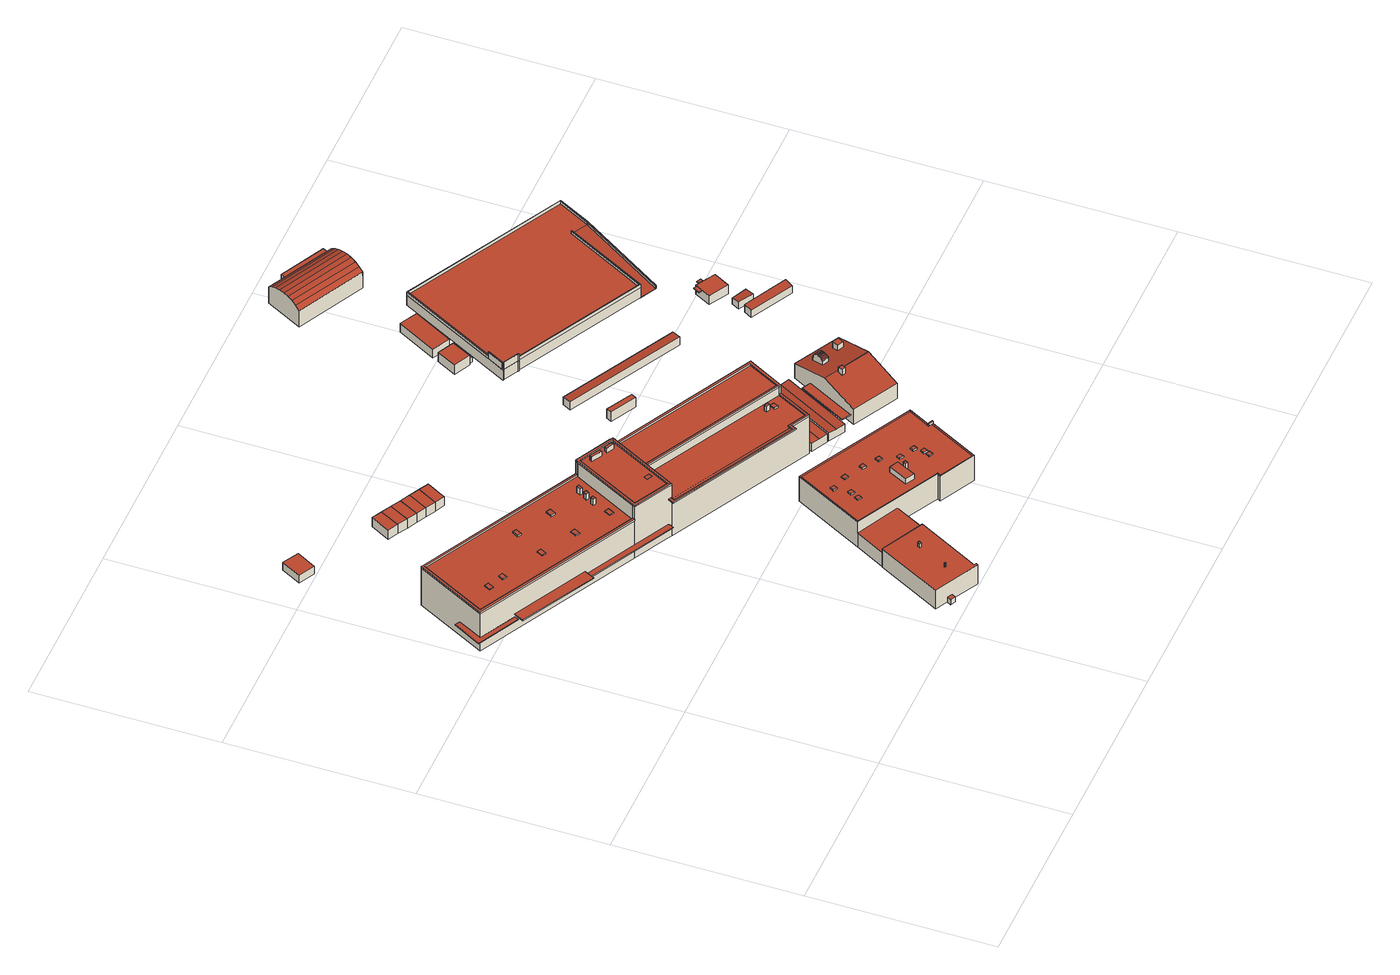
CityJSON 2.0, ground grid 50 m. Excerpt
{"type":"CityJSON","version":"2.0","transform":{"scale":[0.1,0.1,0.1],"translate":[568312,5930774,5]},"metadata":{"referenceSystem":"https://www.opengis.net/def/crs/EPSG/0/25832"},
"CityObjects":{
"building1":{"type":"Building","attributes":{"Grundfläche 2D":"29.308072","Grundhöhe NN":"5.402"},"geometry":[{"type":"Solid","lod":"3","boundaries":[[[[0,1,2,3]],[[4,5,3,2]],[[5,6,0,3]],[[6,7,1,0]],[[7,4,2,1]],[[7,6,5,4]]]],"semantics":{"surfaces":[{"type":"RoofSurface"},{"type":"WallSurface"},{"type":"GroundSurface"}],"values":[[0,1,1,1,1,2]]}}]},
"building2":{"type":"Building","attributes":{"Grundfläche 2D":"17.897374","Grundhöhe NN":"5.326"},"geometry":[{"type":"Solid","lod":"3","boundaries":[[[[8,9,10,11]],[[9,8,12,13]],[[10,9,13,14]],[[11,10,14,15]],[[8,11,15,12]],[[13,12,15,14]]]],"semantics":{"surfaces":[{"type":"RoofSurface"},{"type":"WallSurface"},{"type":"GroundSurface"}],"values":[[0,1,1,1,1,2]]}}]},
"building3":{"type":"Building","attributes":{"Grundfläche 2D":"17.866806","Grundhöhe NN":"5.324"},"geometry":[{"type":"Solid","lod":"3","boundaries":[[[[9,8,16,17]],[[8,9,13,12]],[[16,8,12,18]],[[17,16,18,19]],[[9,17,19,13]],[[12,13,19,18]]]],"semantics":{"surfaces":[{"type":"RoofSurface"},{"type":"WallSurface"},{"type":"GroundSurface"}],"values":[[0,1,1,1,1,2]]}}]},
"building4":{"type":"Building","attributes":{"Grundfläche 2D":"2446.578425","Grundhöhe NN":"5.275"},"children":["building4-1","building4-2","building4-3","building4-4","building4-5","building4-6","building4-7","building4-8","building4-9","building4-10","building4-11","building4-12","building4-13","building4-14","building4-15"],"geometry":[{"type":"Solid","lod":"3","boundaries":[[[[20,21,22,23,24,25,26,27,28]],[[29,30,31,32,33,34,35,36,37,38,39,40,41,42,43,44,45,46]],[[44,47,33,32,45]],[[48,49,50,51,52,53,54,55,56]],[[57,58,59,60,61,62,63,64,65,66]],[[67,68,69,70,71,72,73,74,75,76,77,78,79]],[[80,81,82,83,84]],[[85,86,87,88,89,90]],[[91,92,93,94,95]],[[96,97,98,99,100]],[[101,102,103,104,105,106,107,108]],[[109,110,111,112,113,114]],[[115,116,117,118]],[[119,120,121,122,123]],[[124,125,23,22]],[[125,126,24,23]],[[126,127,25,24]],[[127,128,26,25]],[[21,20,81,80]],[[27,84,83,82,28]],[[82,81,20,28]],[[129,130,131,132,36,35,34,33]],[[132,133,37,36]],[[133,134,38,37]],[[134,135,39,38]],[[135,136,40,39]],[[136,137,138,139,140,44,43,42,41,40]],[[85,29,46,45,87,86]],[[90,30,29,85]],[[88,32,31,30,90,89]],[[140,141,129,33,47,44]],[[88,87,45,32]],[[51,50,93,92]],[[91,52,51,92]],[[53,52,91,95]],[[142,56,55,54,143,144]],[[142,145,48,56]],[[145,146,49,48]],[[147,148,62,61]],[[148,149,150,64,63,62]],[[150,151,65,64]],[[96,100,58,57]],[[58,100,99,59]],[[99,98,60,59]],[[152,153,74,73]],[[153,154,75,74]],[[154,155,76,75]],[[155,156,77,76]],[[156,157,78,77]],[[107,106,67,79]],[[105,68,67,106]],[[104,69,68,105]],[[70,69,104,103]],[[71,70,103,102]],[[125,124,108,107,79]],[[125,79,78,157,158,126]],[[127,126,158,159]],[[147,61,60,98,97,128,127,159,160]],[[161,162,163,164,165,166,101,140,139,138,137,136,49,146,123,122,167],[102,168,152,73,72,71]],[[129,141,140,101,108,124,22,21,80,84,27,26,128,97,96,57]],[[65,151,169,170,143,54,132,131,130,129,57,66]],[[136,135,50,49]],[[133,132,54,53]],[[133,53,95,94,134]],[[135,134,94,93,50]],[[171,142,144,143,170,172]],[[173,109,114,145,142,171,174,175]],[[114,113,176,175,174,162,161,177,119,123,146,145],[178,179,115,118]],[[148,147,160,180]],[[181,150,149,148,180,182]],[[151,150,181,169]],[[110,109,173,183]],[[111,110,183,184]],[[112,111,184,185]],[[113,112,185,176]],[[156,155,101,166,186,187]],[[157,156,187,158]],[[116,115,179,188]],[[117,116,188,189]],[[118,117,189,178]],[[120,119,177,190]],[[121,120,190,191]],[[122,121,191,167]],[[158,187,186,166,165,164,163,162,174,171,172,170,169,181,182,180,160,159]],[[175,176,185,184,183,173]],[[188,179,178,189]],[[167,191,190,177,161]],[[102,101,155,154,153,152,168]]]],"semantics":{"surfaces":[{"type":"RoofSurface"},{"type":"WallSurface"},{"type":"GroundSurface"}],"values":[[0,0,0,0,0,0,0,0,0,0,0,0,0,0,1,1,1,1,1,1,1,1,1,1,1,1,1,1,1,1,1,1,1,1,1,1,1,1,1,1,1,1,1,1,1,1,1,1,1,1,1,1,1,1,1,1,1,1,1,1,1,1,1,1,1,1,1,1,1,1,1,1,1,1,1,1,1,1,1,1,1,1,1,2,2,2,2,0]]}}]},
"building4-1":{"type":"BuildingInstallation","parents":["building4"],"geometry":[{"type":"MultiSurface","lod":"3","boundaries":[[[192,193,194,195]],[[195,194,196,197]],[[197,198,192,195]],[[198,199,193,192]],[[194,193,199,196]]],"semantics":{"surfaces":[{"type":"RoofSurface"},{"type":"WallSurface"}],"values":[0,1,1,1,1]}}]},
"building4-2":{"type":"BuildingInstallation","parents":["building4"],"geometry":[{"type":"MultiSurface","lod":"3","boundaries":[[[200,201,202,203]],[[203,202,204,205]],[[200,203,205,206]],[[201,200,206,207]],[[202,201,207,204]]],"semantics":{"surfaces":[{"type":"RoofSurface"},{"type":"WallSurface"}],"values":[0,1,1,1,1]}}]},
"building4-3":{"type":"BuildingInstallation","parents":["building4"],"geometry":[{"type":"MultiSurface","lod":"3","boundaries":[[[208,209,210,211]],[[211,210,212,213]],[[208,211,213,214]],[[209,208,214,215]],[[210,209,215,212]]],"semantics":{"surfaces":[{"type":"RoofSurface"},{"type":"WallSurface"}],"values":[0,1,1,1,1]}}]},
"building4-4":{"type":"BuildingInstallation","parents":["building4"],"geometry":[{"type":"MultiSurface","lod":"3","boundaries":[[[216,217,218,219]],[[219,218,220,221]],[[216,219,221,222]],[[217,216,222,223]],[[218,217,223,220]]],"semantics":{"surfaces":[{"type":"RoofSurface"},{"type":"WallSurface"}],"values":[0,1,1,1,1]}}]},
"building4-5":{"type":"BuildingInstallation","parents":["building4"],"geometry":[{"type":"MultiSurface","lod":"3","boundaries":[[[224,225,226,227]],[[227,226,228,229]],[[224,227,229,230]],[[225,224,230,231]],[[226,225,231,228]]],"semantics":{"surfaces":[{"type":"RoofSurface"},{"type":"WallSurface"}],"values":[0,1,1,1,1]}}]},
"building4-6":{"type":"BuildingInstallation","parents":["building4"],"geometry":[{"type":"MultiSurface","lod":"3","boundaries":[[[232,233,234,235]],[[235,234,236,237]],[[232,235,237,238]],[[233,232,238,239]],[[234,233,239,236]]],"semantics":{"surfaces":[{"type":"RoofSurface"},{"type":"WallSurface"}],"values":[0,1,1,1,1]}}]},
"building4-7":{"type":"BuildingInstallation","parents":["building4"],"geometry":[{"type":"MultiSurface","lod":"3","boundaries":[[[240,241,242,243]],[[244,245,243,242]],[[240,243,245,246]],[[241,240,246,247]],[[242,241,247,244]]],"semantics":{"surfaces":[{"type":"RoofSurface"},{"type":"WallSurface"}],"values":[0,1,1,1,1]}}]},
"building4-8":{"type":"BuildingInstallation","parents":["building4"],"geometry":[{"type":"MultiSurface","lod":"3","boundaries":[[[248,249,250,251]],[[251,250,252,253]],[[253,254,248,251]],[[254,255,249,248]],[[250,249,255,252]]],"semantics":{"surfaces":[{"type":"RoofSurface"},{"type":"WallSurface"}],"values":[0,1,1,1,1]}}]},
"building4-9":{"type":"BuildingInstallation","parents":["building4"],"geometry":[{"type":"MultiSurface","lod":"3","boundaries":[[[256,257,258,259]],[[259,258,260,261]],[[256,259,261,262]],[[257,256,262,263]],[[258,257,263,260]]],"semantics":{"surfaces":[{"type":"RoofSurface"},{"type":"WallSurface"}],"values":[0,1,1,1,1]}}]},
"building4-10":{"type":"BuildingInstallation","parents":["building4"],"geometry":[{"type":"MultiSurface","lod":"3","boundaries":[[[264,265,266,267]],[[267,266,268,269]],[[264,267,269,270]],[[265,264,270,271]],[[266,265,271,268]]],"semantics":{"surfaces":[{"type":"RoofSurface"},{"type":"WallSurface"}],"values":[0,1,1,1,1]}}]},
"building4-11":{"type":"BuildingInstallation","parents":["building4"],"geometry":[{"type":"MultiSurface","lod":"3","boundaries":[[[272,273,274,275]],[[276,277,275,274]],[[272,275,277,278]],[[273,272,278,279]],[[279,276,274,273]]],"semantics":{"surfaces":[{"type":"RoofSurface"},{"type":"WallSurface"}],"values":[0,1,1,1,1]}}]},
"building4-12":{"type":"BuildingInstallation","parents":["building4"],"geometry":[{"type":"MultiSurface","lod":"3","boundaries":[[[280,281,282,283]],[[283,282,284,285]],[[280,283,285,286]],[[281,280,286,287]],[[282,281,287,284]]],"semantics":{"surfaces":[{"type":"RoofSurface"},{"type":"WallSurface"}],"values":[0,1,1,1,1]}}]},
"building4-13":{"type":"BuildingInstallation","parents":["building4"],"geometry":[{"type":"MultiSurface","lod":"3","boundaries":[[[288,289,290,291]],[[291,290,292,293]],[[288,291,293,294]],[[289,288,294,295]],[[290,289,295,292]]],"semantics":{"surfaces":[{"type":"RoofSurface"},{"type":"WallSurface"}],"values":[0,1,1,1,1]}}]},
"building4-14":{"type":"BuildingInstallation","parents":["building4"],"geometry":[{"type":"MultiSurface","lod":"3","boundaries":[[[296,297,298,299]],[[299,298,300,301]],[[296,299,301,302]],[[297,296,302,303]],[[298,297,303,300]]],"semantics":{"surfaces":[{"type":"RoofSurface"},{"type":"WallSurface"}],"values":[0,1,1,1,1]}}]},
"building4-15":{"type":"BuildingInstallation","parents":["building4"],"geometry":[{"type":"MultiSurface","lod":"3","boundaries":[[[304,305,306,307]],[[307,306,308,309]],[[304,307,309,310]],[[305,304,310,311]],[[306,305,311,308]]],"semantics":{"surfaces":[{"type":"RoofSurface"},{"type":"WallSurface"}],"values":[0,1,1,1,1]}}]},
"building5":{"type":"Building","attributes":{"Grundfläche 2D":"17.872348","Grundhöhe NN":"5.323"},"geometry":[{"type":"Solid","lod":"3","boundaries":[[[[312,313,17,16,314]],[[17,313,315,19]],[[16,17,19,18]],[[314,16,18,316]],[[313,312,314,316,317,315]],[[18,19,315,317,316]]]],"semantics":{"surfaces":[{"type":"RoofSurface"},{"type":"WallSurface"},{"type":"GroundSurface"}],"values":[[0,1,1,1,1,2]]}}]},
"building6":{"type":"Building","attributes":{"Grundfläche 2D":"17.867052","Grundhöhe NN":"5.322"},"geometry":[{"type":"Solid","lod":"3","boundaries":[[[[318,313,312,314,319,320]],[[315,317,316,314,312,313]],[[316,321,319,314]],[[321,322,323,318,320,319]],[[323,315,313,318]],[[321,316,317,315,323,322]]]],"semantics":{"surfaces":[{"type":"RoofSurface"},{"type":"WallSurface"},{"type":"GroundSurface"}],"values":[[0,1,1,1,1,2]]}}]},
"building7":{"type":"Building","attributes":{"Grundfläche 2D":"17.869202","Grundhöhe NN":"5.333"},"geometry":[{"type":"Solid","lod":"3","boundaries":[[[[319,324,325,326,318,320]],[[324,327,328,329,326,325]],[[329,323,318,326]],[[323,322,321,319,320,318]],[[321,327,324,319]],[[323,329,328,327,321,322]]]],"semantics":{"surfaces":[{"type":"RoofSurface"},{"type":"WallSurface"},{"type":"GroundSurface"}],"values":[[0,1,1,1,1,2]]}}]},
"building8":{"type":"Building","attributes":{"Grundfläche 2D":"17.580380","Grundhöhe NN":"5.356"},"geometry":[{"type":"Solid","lod":"3","boundaries":[[[[324,330,331,326,325]],[[332,333,331,330]],[[333,334,326,331]],[[334,335,336,324,325,326]],[[336,332,330,324]],[[334,333,332,336,335]]]],"semantics":{"surfaces":[{"type":"RoofSurface"},{"type":"WallSurface"},{"type":"GroundSurface"}],"values":[[0,1,1,1,1,2]]}}]},
"building9":{"type":"Building","attributes":{"Grundfläche 2D":"1148.925789","Grundhöhe NN":"5.482"},"children":["building9-1","building9-2","building9-3","building9-4","building9-5","building9-6","building9-7","building9-8","building9-9","building9-10","building9-11","building9-12","building9-13","building9-14"],"geometry":[{"type":"Solid","lod":"3","boundaries":[[[[337,338,339,340]],[[341,342,343,344]],[[345,341,344,346]],[[342,347,348,343]],[[347,349,350,348]],[[351,350,349,352,353]],[[354,355,352]],[[355,353,352]],[[355,356,357,353]],[[358,359,357,356,360]],[[360,345,346,358]],[[346,344,343,348,350,351,353,357,359,358],[361,362,363,364]],[[365,366,367,368,369,370,371]],[[372,373,374,375,376]],[[377,378,379,380]],[[362,361,340,339]],[[337,340,361,364]],[[364,363,338,337]],[[339,338,363,362]],[[381,342,341,375,374,382]],[[347,342,381,383]],[[349,347,383,384]],[[352,349,384,385]],[[354,352,385,386]],[[355,354,386,387]],[[356,355,387,388]],[[360,356,388,389]],[[345,360,389,390]],[[345,390,391,375,341]],[[368,367,392,393]],[[393,394,395,369,368]],[[370,369,395,396]],[[371,370,396,397]],[[371,397,398,372,365]],[[366,365,372,376,399,392,367]],[[376,375,391,399]],[[373,372,398,400]],[[374,373,400,382]],[[394,401,380,379]],[[401,402,377,380]],[[402,403,378,377]],[[403,394,379,378]],[[391,390,389,388,387,386,385,384,383,381,382,400,398,397,396,395,394,393,392,399]],[[403,402,401,394]]]],"semantics":{"surfaces":[{"type":"RoofSurface"},{"type":"WallSurface"},{"type":"GroundSurface"}],"values":[[0,0,0,0,0,0,0,0,0,0,0,0,0,0,0,1,1,1,1,1,1,1,1,1,1,1,1,1,1,1,1,1,1,1,1,1,1,1,1,1,1,1,2,2]]}}]},
"building9-1":{"type":"BuildingInstallation","parents":["building9"],"geometry":[{"type":"MultiSurface","lod":"3","boundaries":[[[404,405,406,407]],[[407,406,408,409]],[[404,407,409,410]],[[405,404,410,411]],[[406,405,411,408]]],"semantics":{"surfaces":[{"type":"RoofSurface"},{"type":"WallSurface"}],"values":[0,1,1,1,1]}}]},
"building9-2":{"type":"BuildingInstallation","parents":["building9"],"geometry":[{"type":"MultiSurface","lod":"3","boundaries":[[[412,413,414,415]],[[415,414,416,417]],[[412,415,417,418]],[[413,412,418,419]],[[414,413,419,416]]],"semantics":{"surfaces":[{"type":"RoofSurface"},{"type":"WallSurface"}],"values":[0,1,1,1,1]}}]},
"building9-3":{"type":"BuildingInstallation","parents":["building9"],"geometry":[{"type":"MultiSurface","lod":"3","boundaries":[[[420,421,422,423]],[[423,422,424,425]],[[420,423,425,426]],[[421,420,426,427]],[[422,421,427,424]]],"semantics":{"surfaces":[{"type":"RoofSurface"},{"type":"WallSurface"}],"values":[0,1,1,1,1]}}]},
"building9-4":{"type":"BuildingInstallation","parents":["building9"],"geometry":[{"type":"MultiSurface","lod":"3","boundaries":[[[428,429,430,431,432,433,434,435,436,437,438,439]],[[428,439,440,441]],[[429,428,441,442]],[[430,429,442,443]],[[431,430,443,444]],[[432,431,444,445]],[[433,432,445,446]],[[434,433,446,447]],[[435,434,447,448]],[[436,435,448,449]],[[437,436,449,450]],[[438,437,450,451]],[[439,438,451,440]]],"semantics":{"surfaces":[{"type":"RoofSurface"},{"type":"WallSurface"}],"values":[0,1,1,1,1,1,1,1,1,1,1,1,1]}}]},
"building9-5":{"type":"BuildingInstallation","parents":["building9"],"geometry":[{"type":"MultiSurface","lod":"3","boundaries":[[[452,453,454,455]],[[455,454,456,457]],[[452,455,457,458]],[[453,452,458,459]],[[454,453,459,456]]],"semantics":{"surfaces":[{"type":"RoofSurface"},{"type":"WallSurface"}],"values":[0,1,1,1,1]}}]},
"building9-6":{"type":"BuildingInstallation","parents":["building9"],"geometry":[{"type":"MultiSurface","lod":"3","boundaries":[[[460,461,462,463]],[[464,465,463,462]],[[460,463,465,466]],[[461,460,466,467]],[[467,464,462,461]]],"semantics":{"surfaces":[{"type":"RoofSurface"},{"type":"WallSurface"}],"values":[0,1,1,1,1]}}]},
"building9-7":{"type":"BuildingInstallation","parents":["building9"],"geometry":[{"type":"MultiSurface","lod":"3","boundaries":[[[468,469,470,471]],[[471,470,472,473]],[[468,471,473,474]],[[469,468,474,475]],[[470,469,475,472]]],"semantics":{"surfaces":[{"type":"RoofSurface"},{"type":"WallSurface"}],"values":[0,1,1,1,1]}}]},
"building9-8":{"type":"BuildingInstallation","parents":["building9"],"geometry":[{"type":"MultiSurface","lod":"3","boundaries":[[[476,477,478,479]],[[479,478,480,481]],[[476,479,481,482]],[[477,476,482,483]],[[478,477,483,480]]],"semantics":{"surfaces":[{"type":"RoofSurface"},{"type":"WallSurface"}],"values":[0,1,1,1,1]}}]},
"building9-9":{"type":"BuildingInstallation","parents":["building9"],"geometry":[{"type":"MultiSurface","lod":"3","boundaries":[[[484,485,486,487]],[[487,486,488,489]],[[484,487,489,490]],[[485,484,490,491]],[[486,485,491,488]]],"semantics":{"surfaces":[{"type":"RoofSurface"},{"type":"WallSurface"}],"values":[0,1,1,1,1]}}]},
"building9-10":{"type":"BuildingInstallation","parents":["building9"],"geometry":[{"type":"MultiSurface","lod":"3","boundaries":[[[492,493,494,495]],[[496,497,493,492]],[[497,498,494,493]],[[498,499,495,494]],[[499,496,492,495]]],"semantics":{"surfaces":[{"type":"RoofSurface"},{"type":"WallSurface"}],"values":[0,1,1,1,1]}}]},
"building9-11":{"type":"BuildingInstallation","parents":["building9"],"geometry":[{"type":"MultiSurface","lod":"3","boundaries":[[[500,501,502,503]],[[503,502,504,505]],[[500,503,505,506]],[[501,500,506,507]],[[502,501,507,504]]],"semantics":{"surfaces":[{"type":"RoofSurface"},{"type":"WallSurface"}],"values":[0,1,1,1,1]}}]},
"building9-12":{"type":"BuildingInstallation","parents":["building9"],"geometry":[{"type":"MultiSurface","lod":"3","boundaries":[[[508,509,510,511]],[[511,510,512,513]],[[508,511,513,514]],[[509,508,514,515]],[[510,509,515,512]]],"semantics":{"surfaces":[{"type":"RoofSurface"},{"type":"WallSurface"}],"values":[0,1,1,1,1]}}]},
"building9-13":{"type":"BuildingInstallation","parents":["building9"],"geometry":[{"type":"MultiSurface","lod":"3","boundaries":[[[516,517,518,519,520,521,522]],[[354,355,518,517]],[[355,356,359,523,520,519,518]],[[521,520,523,524]],[[524,525,351,352,354,517,516,522,521]]],"semantics":{"surfaces":[{"type":"RoofSurface"},{"type":"WallSurface"}],"values":[0,1,1,1,1]}}]},
"building9-14":{"type":"BuildingInstallation","parents":["building9"],"geometry":[{"type":"MultiSurface","lod":"3","boundaries":[[[526,527,528,529]],[[530,531,527,526]],[[531,532,528,527]],[[532,533,529,528]],[[533,530,526,529]]],"semantics":{"surfaces":[{"type":"RoofSurface"},{"type":"WallSurface"}],"values":[0,1,1,1,1]}}]},
"building10":{"type":"Building","attributes":{"Grundfläche 2D":"105.316899","Grundhöhe NN":"5.275"},"geometry":[{"type":"Solid","lod":"3","boundaries":[[[[534,535,536,537]],[[538,535,534,539]],[[537,536,540,541]],[[539,534,537,541,542]],[[538,539,542,543]],[[536,535,538,543,540]],[[542,541,540,543]]]],"semantics":{"surfaces":[{"type":"RoofSurface"},{"type":"WallSurface"},{"type":"GroundSurface"}],"values":[[0,0,1,1,1,1,2]]}}]},
"building11":{"type":"Building","attributes":{"Grundfläche 2D":"12.112667","Grundhöhe NN":"5.094"},"geometry":[{"type":"Solid","lod":"3","boundaries":[[[[544,545,546,547]],[[548,549,547,546]],[[549,550,544,547]],[[550,551,545,544]],[[551,548,546,545]],[[551,550,549,548]]]],"semantics":{"surfaces":[{"type":"RoofSurface"},{"type":"WallSurface"},{"type":"GroundSurface"}],"values":[[0,1,1,1,1,2]]}}]},
"building12":{"type":"Building","attributes":{"Grundfläche 2D":"104.653388","Grundhöhe NN":"5.275"},"geometry":[{"type":"Solid","lod":"3","boundaries":[[[[552,553,554,555]],[[556,553,552,557]],[[555,554,558,559]],[[557,552,555,559,560]],[[556,557,560,561]],[[554,553,556,561,558]],[[560,559,558,561]]]],"semantics":{"surfaces":[{"type":"RoofSurface"},{"type":"WallSurface"},{"type":"GroundSurface"}],"values":[[0,0,1,1,1,1,2]]}}]},
"building13":{"type":"Building","attributes":{"Grundfläche 2D":"301.437966","Grundhöhe NN":"5.429"},"children":["building13-1","building13-2","building13-3","building13-4"],"geometry":[{"type":"Solid","lod":"3","boundaries":[[[[562,563,564]],[[565,566,567,563,562]],[[563,567,568,569,564]],[[570,571,565,562,564,569,572,573]],[[566,565,571,574]],[[568,567,566,574,575]],[[569,568,575,572]],[[571,570,573,572,575,574]]]],"semantics":{"surfaces":[{"type":"RoofSurface"},{"type":"WallSurface"},{"type":"GroundSurface"}],"values":[[0,0,0,1,1,1,1,2]]}}]},
"building13-1":{"type":"BuildingInstallation","parents":["building13"],"geometry":[{"type":"MultiSurface","lod":"3","boundaries":[[[576,577,578,579]],[[579,578,580,581]],[[576,579,581,582]],[[582,583,577,576]],[[583,580,578,577]]],"semantics":{"surfaces":[{"type":"RoofSurface"},{"type":"WallSurface"}],"values":[0,1,1,1,1]}}]},
"building13-2":{"type":"BuildingInstallation","parents":["building13"],"geometry":[{"type":"MultiSurface","lod":"3","boundaries":[[[584,585,586,587]],[[588,589,587,586]],[[584,587,589,590]],[[590,591,585,584]],[[586,585,591,588]]],"semantics":{"surfaces":[{"type":"RoofSurface"},{"type":"WallSurface"}],"values":[0,1,1,1,1]}}]},
"building13-3":{"type":"BuildingInstallation","parents":["building13"],"geometry":[{"type":"MultiSurface","lod":"3","boundaries":[[[592,593,594,595]],[[596,593,592,597]],[[598,596,597,599]],[[600,598,599,601]],[[602,600,601,603]],[[604,602,603,605]],[[606,604,605,607]],[[608,606,607,609]],[[610,608,609,611]],[[612,613,614,610,611,615]],[[616,613,612,617]],[[618,616,617,619]],[[620,618,619,621]],[[622,620,621,623]],[[624,622,623,625]],[[626,627,595,594]],[[597,592,595,627,628,629,630,631,632,633,634,635,636,625,623,621,619,617,612,615,611,609,607,605,603,601,599]],[[636,637,624,625]],[[637,638,639,640,641,642,643,644,645,646,626,594,593,596,598,600,602,604,606,608,610,614,613,616,618,620,622,624]]],"semantics":{"surfaces":[{"type":"RoofSurface"},{"type":"WallSurface"}],"values":[0,0,0,0,0,0,0,0,0,0,0,0,0,0,0,1,1,1,1]}}]},
"building13-4":{"type":"BuildingInstallation","parents":["building13"],"geometry":[{"type":"MultiSurface","lod":"3","boundaries":[[[647,648,649,650]],[[647,651,652,648]],[[649,648,652,653]],[[650,649,653,654]],[[647,650,654,651]],[[652,651,654,653]]],"semantics":{"surfaces":[{"type":"RoofSurface"},{"type":"WallSurface"},{"type":"OuterCeilingSurface"}],"values":[0,1,1,1,1,2]}}]},
"building14":{"type":"Building","attributes":{"Grundfläche 2D":"87.516534","Grundhöhe NN":"5.306"},"geometry":[{"type":"Solid","lod":"3","boundaries":[[[[655,656,657,658]],[[659,660,658,657]],[[660,661,655,658]],[[661,662,656,655]],[[662,659,657,656]],[[662,661,660,659]]]],"semantics":{"surfaces":[{"type":"RoofSurface"},{"type":"WallSurface"},{"type":"GroundSurface"}],"values":[[0,1,1,1,1,2]]}}]},
"building15":{"type":"Building","attributes":{"Grundfläche 2D":"29.262620","Grundhöhe NN":"5.731"},"geometry":[{"type":"Solid","lod":"3","boundaries":[[[[663,664,665,666]],[[664,663,667,668]],[[665,664,668,669]],[[666,665,669,670]],[[663,666,670,667]],[[668,667,670,669]]]],"semantics":{"surfaces":[{"type":"RoofSurface"},{"type":"WallSurface"},{"type":"GroundSurface"}],"values":[[0,1,1,1,1,2]]}}]},
"building16":{"type":"Building","attributes":{"Grundfläche 2D":"6.042976","Grundhöhe NN":"5.850"},"geometry":[{"type":"Solid","lod":"3","boundaries":[[[[671,672,673,674]],[[675,676,674,673]],[[676,677,671,674]],[[677,678,672,671]],[[678,675,673,672]],[[678,677,676,675]]]],"semantics":{"surfaces":[{"type":"RoofSurface"},{"type":"WallSurface"},{"type":"GroundSurface"}],"values":[[0,1,1,1,1,2]]}}]},
"building17":{"type":"Building","attributes":{"Grundfläche 2D":"64.110040","Grundhöhe NN":"5.792"},"geometry":[{"type":"Solid","lod":"3","boundaries":[[[[679,680,681,682]],[[683,684,682,681]],[[684,685,679,682]],[[685,686,680,679]],[[686,683,681,680]],[[686,685,684,683]]]],"semantics":{"surfaces":[{"type":"RoofSurface"},{"type":"WallSurface"},{"type":"GroundSurface"}],"values":[[0,1,1,1,1,2]]}}]},
"building18":{"type":"Building","attributes":{"Grundfläche 2D":"268.937886","Grundhöhe NN":"5.666"},"geometry":[{"type":"Solid","lod":"3","boundaries":[[[[687,688,689,690]],[[688,691,692,689]],[[691,693,694,692]],[[693,695,696,694]],[[695,697,698,696]],[[697,699,700,698]],[[699,701,702,700]],[[701,703,704,702]],[[705,706,707,708]],[[701,699,697,695,693,691,688,687,709,710,707,703]],[[711,704,703,707,706,712]],[[690,689,692,694,696,698,700,702,704,711,713]],[[687,690,713,709]],[[708,707,710,714]],[[705,708,714,715]],[[706,705,715,712]],[[711,712,715,714,710,709,713]]]],"semantics":{"surfaces":[{"type":"RoofSurface"},{"type":"WallSurface"},{"type":"GroundSurface"}],"values":[[0,0,0,0,0,0,0,0,0,1,1,1,1,1,1,1,2]]}}]},
"building19":{"type":"Building","attributes":{"Grundfläche 2D":"1715.289906","Grundhöhe NN":"5.740"},"children":["building19-1","building19-2"],"geometry":[{"type":"MultiSurface","lod":"3","boundaries":[[[716,717,718,719,720,721]],[[722,723,724,725,726,727,728,729,730]],[[731,732,733,734,735,736,737,738,739,740,741,742,743,744,745,746,747]],[[748,749,750,751,742,752]],[[743,742,751]],[[748,752,753]],[[752,754,755,753]],[[738,756,721,720]],[[756,742,716,721]],[[742,741,717,716]],[[718,717,741,740]],[[719,718,740,739]],[[739,738,720,719]],[[747,746,725,724]],[[726,725,746,745]],[[727,726,745,744]],[[743,751,728,727,744]],[[750,757,730,729]],[[757,758,722,730]],[[758,731,723,722]],[[757,750,759,760]],[[758,757,760,761]],[[732,731,758,761,762]],[[733,732,762,763]],[[734,733,763,764]],[[735,734,764,765]],[[736,735,765,766]],[[737,736,766,767]],[[738,737,767,768]],[[738,768,754,752,756]],[[752,742,756]],[[749,748,753,755,769]],[[750,749,769,759]],[[762,761,760,759,769,755,754,768,767,766,765,764,763]]],"semantics":{"surfaces":[{"type":"RoofSurface"},{"type":"WallSurface"},{"type":"GroundSurface"}],"values":[0,0,0,0,0,0,1,1,1,1,1,1,1,1,1,1,1,1,1,1,1,1,1,1,1,1,1,1,1,1,1,1,1,2]}}]},
"building19-1":{"type":"BuildingInstallation","parents":["building19"],"geometry":[{"type":"MultiSurface","lod":"3","boundaries":[[[770,771,772,773,774,775,776,777,778,779,780,781]],[[724,723,776,775]],[[732,777,776,723,731]],[[732,733,778,777]],[[733,734,779,778]],[[734,735,780,779]],[[735,736,781,780]],[[736,737,770,781]],[[738,720,771,770,737]],[[782,772,771,720,738]],[[782,783,773,772]],[[774,773,783,784]],[[747,724,775,774,784]]],"semantics":{"surfaces":[{"type":"RoofSurface"},{"type":"WallSurface"}],"values":[0,1,1,1,1,1,1,1,1,1,1,1,1]}}]},
"building19-2":{"type":"BuildingInstallation","parents":["building19"],"geometry":[{"type":"MultiSurface","lod":"3","boundaries":[[[785,729,728,786]],[[751,748,786,728]],[[748,749,785,786]],[[729,785,749,750]]],"semantics":{"surfaces":[{"type":"RoofSurface"},{"type":"WallSurface"}],"values":[0,1,1,1]}}]},
"building20":{"type":"Building","attributes":{"Grundfläche 2D":"11.331781","Grundhöhe NN":"5.654"},"geometry":[{"type":"Solid","lod":"3","boundaries":[[[[787,788,789,790]],[[791,792,790,789]],[[792,793,787,790]],[[793,794,788,787]],[[794,791,789,788]],[[794,793,792,791]]]],"semantics":{"surfaces":[{"type":"RoofSurface"},{"type":"WallSurface"},{"type":"GroundSurface"}],"values":[[0,1,1,1,1,2]]}}]},
"building21":{"type":"Building","attributes":{"Grundfläche 2D":"32.953102","Grundhöhe NN":"5.289"},"geometry":[{"type":"Solid","lod":"3","boundaries":[[[[795,796,797,798]],[[799,800,798,797]],[[800,801,795,798]],[[801,802,796,795]],[[802,799,797,796]],[[802,801,800,799]]]],"semantics":{"surfaces":[{"type":"RoofSurface"},{"type":"WallSurface"},{"type":"GroundSurface"}],"values":[[0,1,1,1,1,2]]}}]},
"building22":{"type":"Building","attributes":{"Grundfläche 2D":"29.213240","Grundhöhe NN":"5.615"},"children":["building22-1","building22-2"],"geometry":[{"type":"Solid","lod":"3","boundaries":[[[[803,804,805,806]],[[806,805,807,808]],[[803,806,808,809]],[[804,803,809,810]],[[805,804,810,807]],[[810,809,808,807]]]],"semantics":{"surfaces":[{"type":"RoofSurface"},{"type":"WallSurface"},{"type":"GroundSurface"}],"values":[[0,1,1,1,1,2]]}}]},
"building22-1":{"type":"BuildingInstallation","parents":["building22"],"geometry":[{"type":"MultiSurface","lod":"3","boundaries":[[[811,812,813,814]],[[815,816,814,813]],[[816,817,811,814]],[[817,818,812,811]],[[818,815,813,812]],[[818,817,816,815]]],"semantics":{"surfaces":[{"type":"RoofSurface"},{"type":"WallSurface"},{"type":"OuterCeilingSurface"}],"values":[0,1,1,1,1,2]}}]},
"building22-2":{"type":"BuildingInstallation","parents":["building22"],"geometry":[{"type":"MultiSurface","lod":"3","boundaries":[[[819,820,821,822]],[[823,824,822,821]],[[824,825,819,822]],[[825,826,820,819]],[[826,823,821,820]],[[826,825,824,823]]],"semantics":{"surfaces":[{"type":"RoofSurface"},{"type":"WallSurface"},{"type":"OuterCeilingSurface"}],"values":[0,1,1,1,1,2]}}]}
},
"vertices":[
[159,1557,30],[116,1581,30],[88,1528,29],[131,1505,29],[88,1528,4],[131,1505,4],[159,1557,4],[116,1581,4],
[336,1369,33],[363,1422,33],[337,1436,33],[309,1383,33],[336,1369,3],[363,1422,3],[337,1436,3],[309,1383,3],
[362,1355,33],[390,1408,33],[362,1355,3],[390,1408,3],
[1000,647,156],[616,849,156],[613,843,156],[997,642,156],[1003,639,156],[1055,737,156],[665,941,156],[662,935,156],[1045,734,156],[470,810,175],[563,988,175],[656,940,175],[656,939,175],[665,942,175],[659,945,175],[659,946,175],[561,997,175],[558,992,175],[557,991,175],[464,813,175],[461,807,175],[558,756,175],[559,755,175],[564,753,175],[565,752,175],[563,761,175],[562,762,175],[665,941,175],[23,1036,130],[461,807,130],[464,813,130],[32,1040,130],[125,1218,130],[558,992,130],[561,997,130],[128,1224,130],[123,1227,130],[665,942,89],[669,949,89],[956,799,89],[951,791,89],[957,788,89],[964,802,89],[672,955,89],[665,958,89],[659,946,89],[659,945,89],[952,555,130],[902,581,130],[895,567,130],[559,743,130],[564,753,130],[559,755,130],[558,756,130],[551,742,130],[899,560,130],[905,573,130],[954,547,130],[1003,639,130],[997,642,130],[616,849,151],[1000,647,151],[1045,734,151],[959,779,151],[662,935,151],[470,810,171],[562,762,171],[563,761,171],[656,939,171],[656,940,171],[563,988,171],[125,1218,125],[32,1040,125],[464,813,125],[557,991,125],[558,992,125],[665,942,85],[665,941,85],[951,791,85],[956,799,85],[669,949,85],[565,752,126],[564,753,126],[559,743,126],[895,567,126],[902,581,126],[952,555,126],[997,642,126],[613,843,126],[57,1102,47],[44,1109,47],[3,1032,47],[115,973,47],[122,985,47],[23,1036,47],[122,985,56],[108,959,56],[308,854,56],[321,880,56],[321,880,47],[314,866,47],[551,742,47],[558,756,47],[461,807,47],[613,843,151],[997,642,151],[1003,639,151],[1055,737,151],[665,941,151],[665,942,171],[659,945,171],[659,946,171],[561,997,171],[558,992,171],[557,991,171],[464,813,171],[461,807,171],[558,756,171],[559,755,171],[564,753,171],[565,752,171],[665,941,171],[123,1227,125],[561,997,125],[128,1224,125],[23,1036,125],[461,807,125],[957,788,85],[964,802,85],[672,955,85],[665,958,85],[659,946,85],[558,756,126],[551,742,126],[899,560,126],[905,573,126],[954,547,126],[1003,639,126],[1003,639,3],[1055,737,3],[957,788,3],[461,807,45],[461,807,3],[558,756,3],[559,755,3],[564,753,3],[565,752,3],[558,756,45],[559,755,126],[659,946,3],[561,997,3],[123,1227,3],[128,1224,3],[57,1102,45],[23,1036,3],[23,1036,45],[122,985,45],[321,880,45],[321,880,54],[122,985,54],[964,802,3],[665,958,3],[672,955,3],[44,1109,45],[3,1032,45],[115,973,45],[905,573,3],[954,547,3],[108,959,54],[308,854,54],[314,866,45],[551,742,45],
[603,953,186],[577,967,186],[573,961,186],[600,946,186],[573,961,171],[600,946,171],[603,953,171],[577,967,171],
[637,935,186],[619,945,186],[615,938,186],[634,928,186],[615,938,171],[634,928,171],[637,935,171],[619,945,171],
[581,816,172],[568,823,172],[562,813,172],[576,806,172],[562,813,171],[576,806,171],[581,816,171],[568,823,171],
[172,1037,128],[161,1042,128],[154,1029,128],[165,1023,128],[154,1029,125],[165,1023,125],[172,1037,125],[161,1042,125],
[499,947,145],[492,950,145],[487,942,145],[495,938,145],[487,942,125],[495,938,125],[499,947,125],[492,950,125],
[487,925,145],[480,928,145],[476,920,145],[483,916,145],[476,920,125],[483,916,125],[487,925,125],[480,928,125],
[511,970,145],[504,973,145],[499,962,145],[505,959,145],[499,962,125],[505,959,125],[511,970,125],[504,973,125],
[285,981,128],[274,986,128],[266,970,128],[277,965,128],[266,970,125],[277,965,125],[285,981,125],[274,986,125],
[422,1009,130],[411,1015,130],[403,999,130],[414,993,130],[403,999,125],[414,993,125],[422,1009,125],[411,1015,125],
[380,930,128],[369,936,128],[361,920,128],[372,914,128],[361,920,125],[372,914,125],[380,930,125],[369,936,125],
[128,1056,128],[117,1061,128],[109,1045,128],[120,1040,128],[109,1045,125],[120,1040,125],[128,1056,125],[117,1061,125],
[476,880,128],[465,886,128],[457,870,128],[468,864,128],[457,870,125],[468,864,125],[476,880,125],[465,886,125],
[326,1060,130],[316,1065,130],[307,1049,130],[318,1044,130],[307,1049,125],[318,1044,125],[326,1060,125],[316,1065,125],
[943,650,145],[934,655,145],[931,648,145],[940,644,145],[931,648,126],[940,644,126],[943,650,126],[934,655,126],
[964,642,130],[954,647,130],[947,634,130],[957,628,130],[947,634,126],[957,628,126],[964,642,126],[954,647,126],
[416,1393,33],[416,1394,33],[389,1341,33],[416,1394,3],[389,1341,3],[416,1393,3],
[443,1380,33],[415,1327,33],[442,1379,33],[415,1327,3],[442,1379,3],[443,1380,3],
[441,1313,33],[469,1365,33],[469,1366,33],[441,1313,3],[469,1365,3],[469,1366,3],
[467,1300,33],[495,1352,33],[467,1300,4],[495,1352,4],[469,1366,4],[469,1365,4],[441,1313,4],
[906,300,102],[881,312,102],[856,261,102],[880,248,102],[689,320,87],[915,201,87],[919,202,86],[693,322,86],[788,509,87],[789,504,86],[910,192,87],[915,194,86],[1007,142,87],[1005,146,86],[1074,277,86],[1077,275,87],[1074,278,86],[1078,275,87],[1080,279,87],[1070,284,87],[1065,282,86],[1097,342,86],[1067,285,86],[1101,344,87],[880,248,86],[856,261,86],[881,312,86],[906,300,86],[757,180,68],[645,238,65],[644,239,65],[553,66,65],[671,4,68],[674,9,68],[668,12,68],[757,180,55],[758,179,55],[801,261,55],[689,320,51],[645,238,51],[592,31,22],[598,42,22],[585,49,22],[578,38,22],[915,201,5],[801,261,5],[910,192,5],[1007,142,5],[1077,275,5],[1078,275,5],[1080,279,5],[1070,284,5],[1101,344,5],[788,509,5],[689,320,5],[644,239,5],[553,66,5],[585,49,5],[671,4,5],[674,9,5],[668,12,5],[757,180,5],[645,238,5],[758,179,5],[578,38,5],[592,31,5],[598,42,5],
[775,351,90],[765,357,90],[760,347,90],[770,341,90],[760,347,86],[770,341,86],[775,351,86],[765,357,86],
[946,310,90],[936,315,90],[930,305,90],[941,299,90],[930,305,86],[941,299,86],[946,310,86],[936,315,86],
[685,160,81],[681,162,81],[677,155,81],[681,153,81],[677,155,67],[681,153,67],[685,160,67],[681,162,67],
[637,76,80],[636,76,80],[636,75,80],[636,74,80],[637,74,80],[637,73,80],[638,73,80],[638,74,80],[639,74,80],[639,75,80],[639,76,80],[638,76,80],[638,76,67],[637,76,67],[636,76,67],[636,75,67],[636,74,67],[637,74,67],[637,73,67],[638,73,67],[638,74,67],[639,74,67],[639,75,67],[639,76,67],
[787,374,90],[777,380,90],[771,370,90],[782,364,90],[771,370,86],[782,364,86],[787,374,86],[777,380,86],
[832,407,90],[821,413,90],[816,402,90],[827,397,90],[816,402,86],[827,397,86],[832,407,86],[821,413,86],
[985,289,90],[974,295,90],[969,285,90],[979,279,90],[969,285,86],[979,279,86],[985,289,86],[974,295,86],
[920,354,90],[910,360,90],[904,349,90],[915,344,90],[904,349,86],[915,344,86],[920,354,86],[910,360,86],
[914,284,104],[907,287,104],[903,279,104],[910,276,104],[903,279,86],[910,276,86],[914,284,86],[907,287,86],
[970,258,90],[980,252,90],[986,263,90],[975,268,90],[970,258,86],[980,252,86],[986,263,86],[975,268,86],
[785,418,90],[775,424,90],[769,414,90],[780,408,90],[769,414,86],[780,408,86],[785,418,86],[775,424,86],
[882,381,90],[871,386,90],[866,376,90],[876,370,90],[866,376,86],[876,370,86],[882,381,86],[871,386,86],
[1077,275,93],[1078,275,93],[1080,279,93],[1067,285,93],[1066,286,93],[1064,282,93],[1068,280,93],[1066,286,86],[1064,282,86],[1068,280,86],
[964,242,90],[975,237,90],[980,247,90],[970,252,90],[964,242,86],[975,237,86],[980,247,86],[970,252,86],
[1084,719,29],[985,532,29],[1008,521,30],[1106,707,30],[963,544,30],[1062,730,30],[1008,521,3],[1106,707,3],[1062,730,3],[963,544,3],
[967,1010,31],[898,1047,31],[891,1033,31],[960,996,31],[891,1033,1],[960,996,1],[967,1010,1],[898,1047,1],
[1034,507,27],[1131,689,27],[1108,701,30],[1012,519,30],[1153,677,30],[1056,495,30],[1108,701,3],[1012,519,3],[1056,495,3],[1153,677,3],
[1261,513,82],[1183,554,82],[1261,512,82],[1312,609,52],[1189,675,52],[1138,578,82],[1088,484,52],[1211,419,52],[1261,513,4],[1312,609,4],[1211,419,4],[1261,512,4],[1189,675,4],[1088,484,4],
[1281,598,81],[1265,607,81],[1256,590,81],[1272,582,81],[1256,590,64],[1272,582,64],[1281,598,59],[1265,607,59],
[1175,539,97],[1180,549,97],[1170,555,97],[1165,544,97],[1170,555,81],[1165,544,77],[1175,539,77],[1180,549,81],
[1209,597,84],[1192,606,84],[1191,604,81],[1208,596,81],[1193,608,85],[1210,599,85],[1195,610,86],[1211,602,86],[1196,613,87],[1212,604,87],[1197,615,88],[1214,607,88],[1198,618,88],[1215,609,88],[1200,620,88],[1216,611,88],[1201,622,87],[1217,614,87],[1202,625,86],[1219,616,86],[1221,620,85],[1204,629,85],[1203,627,86],[1220,618,86],[1205,631,83],[1222,622,83],[1206,632,79],[1223,624,79],[1207,634,76],[1224,625,76],[1207,635,71],[1224,626,71],[1208,636,66],[1224,627,66],[1191,604,69],[1208,596,69],[1212,604,66],[1214,607,65],[1215,609,65],[1216,611,64],[1220,618,62],[1221,620,61],[1222,622,61],[1223,624,60],[1224,627,59],[1208,636,59],[1207,635,59],[1207,634,60],[1205,631,61],[1201,622,63],[1200,620,64],[1198,618,65],[1195,610,67],[1193,608,68],[1192,606,68],
[1093,494,28],[1162,624,28],[1138,636,28],[1070,507,28],[1093,494,26],[1162,624,26],[1138,636,26],[1070,507,26],
[1210,997,28],[902,1161,28],[890,1138,30],[1198,975,30],[890,1138,3],[1198,975,3],[1210,997,3],[902,1161,3],
[904,1441,38],[947,1419,38],[974,1472,38],[931,1494,38],[904,1441,7],[947,1419,7],[974,1472,7],[931,1494,7],
[959,1417,24],[983,1466,24],[973,1471,24],[949,1422,24],[973,1471,8],[949,1422,8],[959,1417,8],[983,1466,8],
[1041,1592,37],[994,1617,37],[937,1511,37],[984,1486,37],[937,1511,8],[984,1486,8],[1041,1592,8],[994,1617,8],
[1107,1757,60],[1112,1768,69],[931,1861,69],[925,1850,60],[1119,1780,75],[937,1873,75],[1125,1793,79],[944,1886,79],[1132,1806,80],[951,1899,80],[1139,1820,79],[958,1913,79],[1146,1833,75],[964,1926,75],[1152,1845,69],[971,1938,69],[1158,1856,60],[976,1949,60],[1050,1945,38],[1036,1918,38],[1158,1856,38],[1171,1883,38],[1107,1757,7],[1158,1856,7],[976,1949,7],[1036,1918,7],[925,1850,7],[1171,1883,7],[1050,1945,7],
[1433,1344,50],[1432,1345,50],[1315,1124,50],[972,1305,50],[971,1303,50],[1316,1121,50],[1089,1636,50],[950,1373,50],[952,1372,50],[953,1371,50],[1091,1633,50],[1520,1407,50],[1475,1321,50],[1477,1320,50],[1523,1407,50],[950,1373,41],[925,1325,41],[927,1324,41],[927,1325,41],[969,1303,41],[968,1302,41],[970,1301,41],[971,1303,41],[972,1305,41],[1315,1124,41],[1432,1345,41],[1433,1344,41],[1476,1321,41],[1520,1407,41],[1091,1633,41],[953,1371,41],[952,1372,41],[1357,1098,8],[1359,1097,8],[1477,1320,41],[1475,1321,41],[1316,1121,8],[1315,1120,8],[1316,1121,7],[1315,1120,7],[1316,1121,41],[1523,1407,41],[1089,1636,41],[1477,1320,7],[1523,1407,7],[1089,1636,7],[925,1325,7],[927,1324,7],[927,1325,7],[969,1303,7],[968,1302,7],[970,1301,7],[971,1303,7],[1359,1097,7],
[970,1301,64],[971,1303,64],[928,1326,64],[929,1328,64],[928,1328,64],[952,1372,64],[950,1373,64],[925,1325,64],[927,1324,64],[927,1325,64],[969,1303,64],[968,1302,64],[928,1326,41],[929,1328,41],[928,1328,41],
[1359,1097,18],[1357,1098,18],
[1415,888,27],[1374,908,27],[1363,886,30],[1403,865,30],[1363,886,7],[1403,865,7],[1415,888,7],[1374,908,7],
[1479,810,29],[1362,871,29],[1350,849,26],[1467,788,26],[1350,849,3],[1467,788,3],[1479,810,3],[1362,871,3],
[1429,973,35],[1377,1002,35],[1353,959,35],[1405,930,35],[1353,959,6],[1405,930,6],[1429,973,6],[1377,1002,6],
[1402,1000,34],[1391,1006,34],[1386,997,35],[1397,991,35],[1386,997,32],[1397,991,32],[1402,1000,32],[1391,1006,32],
[1366,1003,35],[1356,986,35],[1365,981,35],[1375,998,35],[1365,981,33],[1375,998,33],[1366,1003,33],[1356,986,33]
]}
